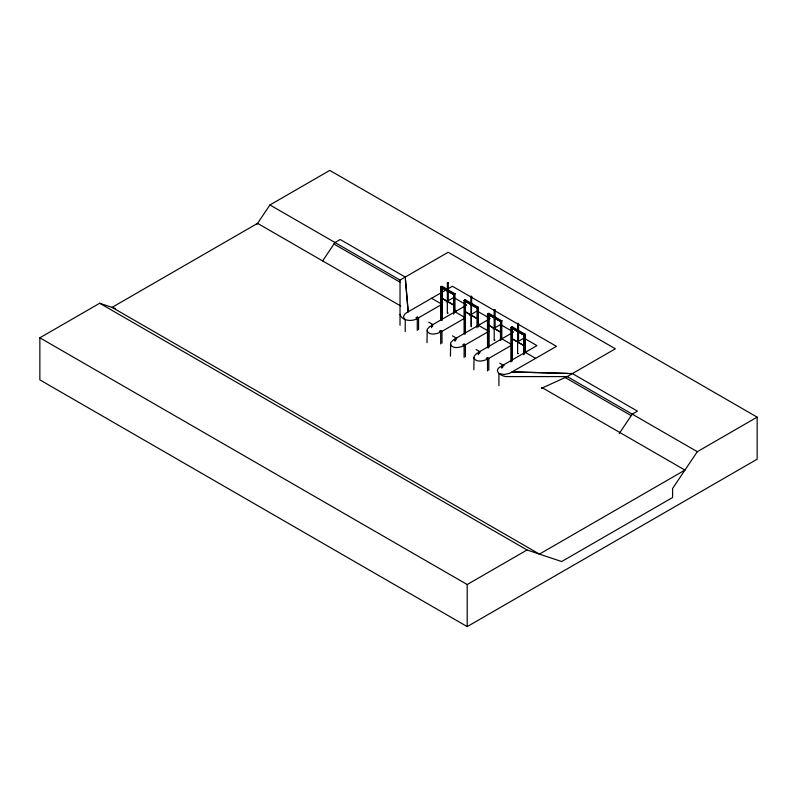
<?xml version="1.0" encoding="UTF-8"?>
<svg xmlns="http://www.w3.org/2000/svg" width="797" height="797" viewBox="0 0 797 797"><rect width="100%" height="100%" fill="white"/><g stroke="black" fill="none" stroke-linecap="round" stroke-linejoin="round"><path stroke-width="1.2" d="M427.003 342.68L427.262 329.201L430.28 326.073L431.575 326.82L432.881 326.073L431.575 325.315L431.575 327.687M450.425 356.199L450.684 342.72L453.692 339.592L454.997 340.339L456.302 339.592L454.997 338.835L454.997 341.216M473.836 369.718L474.095 356.239L477.114 353.111L478.419 353.858L479.714 353.111L478.419 352.364L478.419 354.735M471.764 303.099L470.708 303.278L471.256 302.86M518.319 330.446L518.03 329.958M448.123 291.712L447.286 291.822L447.854 292.23M495.106 319.129L494.718 318.641L494.359 319.159M447.366 282.815L448.253 282.825M448.243 282.995L447.376 282.985L447.346 312.942M448.213 313.072L447.376 313.032M471.665 296.494L470.788 296.484M494.21 309.864L495.096 309.874M494.21 316.618L495.176 316.788L494.479 316.449M495.076 340.08L494.25 340.12M517.622 323.383L518.508 323.393L518.528 342.69M518.498 323.552L517.632 323.542M518.498 353.599L517.632 353.589M256.893 224.385L269.944 204.959L329.789 170.399L757.15 417.14L757.15 459.202L467.211 626.601L39.85 379.86L39.85 337.798L99.695 303.249L115.575 308.549M322.636 260.918L334.989 242.517L340.199 239.508L405.235 277.057L408.164 311.796L407.835 308.13M619.199 433.558L632.25 414.131L637.451 411.132L572.415 373.584L512.242 371.89L518.409 372.279M757.15 417.14L697.305 451.69L672.578 488.501L672.578 497.507L561.666 561.546L527.056 549.98L99.695 303.249M447.426 289.51L447.944 289.909M470.768 305.261L471.256 305.112M447.366 289.47L447.834 289.391M269.944 204.959L400.024 280.066L448.163 252.27L615.354 348.797L567.215 376.582L541.372 388.368M440.621 287.119L442.056 286.292M441.209 287.458L453.413 294.282M441.857 287.089L441.468 286.631L441.468 319.826M453.563 293.844L454.35 294.073L454.28 312.623M453.563 294.521L454.997 293.774M454.22 294.97L454.41 294.183L441.269 286.671L441.269 319.936M441.986 304.285L418.564 317.804L417.269 317.057L415.964 317.804L417.269 318.561C412.049 321.779 401.937 321.121 400.024 314.367M446.25 301.824L453.692 297.53M464.103 333.794L464.043 300.569L465.468 299.821M465.279 300.608L464.89 300.15L464.89 333.345M431.575 325.315L466.703 305.042L454.698 298.108M476.985 308.04L478.419 307.293L465.408 299.851M477.632 308.489L477.831 307.702L464.691 300.19M465.408 317.804L441.986 331.333L440.691 330.576L439.386 331.333L440.691 332.08C436.786 334.013 429.105 335.856 427.003 330.715M469.662 315.353L477.114 311.049M487.455 314.167L488.89 313.341M488.691 314.128L488.302 313.679L488.302 346.864M454.997 338.835L490.125 318.561L478.12 311.627M500.406 320.882L501.183 321.111L501.054 322.018M500.406 321.56L501.831 320.812M488.83 331.333L465.408 344.852L464.103 344.095L462.808 344.852L464.103 345.599C460.198 347.532 452.527 349.375 450.425 344.234M493.084 328.872L500.536 324.568M510.877 362.027L510.877 327.607L512.312 326.86M478.419 352.364L513.547 332.08L501.532 325.146M523.818 334.411L524.605 334.63L524.536 353.181M523.818 335.079L525.253 334.332L512.242 326.82L512.182 360.802M523.888 335.198L524.476 334.86L511.465 327.348L511.465 328.025L523.669 334.84M511.525 327.238L524.665 334.75L525.253 334.411M512.242 344.852L488.83 358.371L487.525 357.614L486.22 358.371L487.525 359.118C483.62 361.051 475.939 362.894 473.836 357.753M518.628 341.166L523.958 338.087M501.831 368.254L501.831 365.883L536.959 345.599L524.954 338.665M39.85 337.798L467.211 584.53L527.056 549.98M518.11 332.738L517.691 332.708M512.242 371.89L567.623 373.444M454.997 293.844L441.986 286.262L441.986 320.195M501.831 320.882L488.83 313.301L488.83 347.243M441.209 286.781L454.22 294.292M477.632 307.821L464.621 300.31L464.621 300.977L476.835 307.801M501.054 321.34L488.043 313.829L488.043 314.506L493.243 317.276M495.246 318.431L501.253 321.898L487.455 314.088L487.525 347.313M454.35 294.9L440.621 287.05L440.691 320.274M464.043 300.569L477.054 308.15M510.877 327.607L524.476 335.537L524.665 334.75M405.464 279.827L408.164 311.796M454.3 309.894L456.302 311.049M477.712 323.413L479.714 324.568M524.556 350.451L526.558 351.607M431.575 298.277L440.95 303.687M454.997 311.796L464.362 317.206M478.419 325.315L487.784 330.725M501.831 338.835L511.206 344.244M525.253 352.364L535.664 358.371M697.305 451.69L567.215 376.582L507.789 376.582C502.339 377.17 492.397 371.153 500.536 366.63L501.831 367.387L503.136 366.63L501.831 365.883M333.973 244.031L400.024 282.168M565.173 377.519L631.224 415.655M400.752 306.018L257.58 223.359L112.058 307.373L539.42 554.114L684.942 470.091L541.771 387.432M428.736 322.177L433.05 324.668M452.427 335.846L456.731 338.336M476.108 349.524L480.412 352.005M499.789 363.193L504.093 365.684M494.2 310.003L495.086 310.013L495.106 329.171M525.193 334.292L525.253 352.772M524.406 334.75L524.406 353.181M524.018 334.292L524.018 353.958M523.958 334.332L523.888 354.785M517.602 323.452L517.602 353.499M512.112 360.832L512.312 327.537L511.724 327.198L511.724 360.383M511.594 327.198L511.594 361.071M501.771 320.773L501.831 339.253M501.124 339.661L501.183 321.111L488.113 313.709L488.113 348.209M500.994 321.221L500.994 339.661M500.596 320.773L500.596 340.439M500.536 320.812L500.466 340.518M498.912 385.698L498.912 373.584L504.172 374.51L509.691 373.255L556.475 346.346L452.397 286.262L406.859 312.554C404.278 313.62 401.997 317.794 405.235 319.497L405.235 331.612M494.19 309.933L494.19 339.98M488.83 358.371L488.83 370.226M488.76 314.088L488.691 347.313M487.525 357.614L487.525 370.984M478.349 307.253L478.419 326.959M477.702 326.142L477.762 307.592L477.184 307.253L476.985 327.706M477.572 307.702L477.572 326.142M467.211 584.53L467.211 626.601M465.468 300.489L465.408 333.714M465.408 344.852L465.408 356.707M465.338 300.569L465.279 333.794M464.761 300.15L464.761 334.033M464.103 344.095L464.103 357.464M454.938 293.734L454.997 312.205M454.151 294.183L454.151 312.623M453.762 293.734L453.762 313.4M453.692 293.774L453.632 314.227M448.273 282.905L448.273 302.133M441.986 331.333L441.986 343.188M441.927 287.05L441.857 320.274M441.339 286.631L441.339 320.514M440.691 330.576L440.691 343.935M418.564 317.804L418.564 329.669M417.269 317.057L417.269 330.416M400.024 280.066L400.024 325.276M470.798 296.325L471.236 326.73L471.685 296.424L470.798 296.325M441.399 297.948L454.28 305.381L441.399 297.948M464.82 311.468L476.566 318.322L464.82 311.468M488.242 324.987L501.124 332.419L488.242 324.987M511.654 338.506L524.536 345.948L511.654 338.506"/></g></svg>
